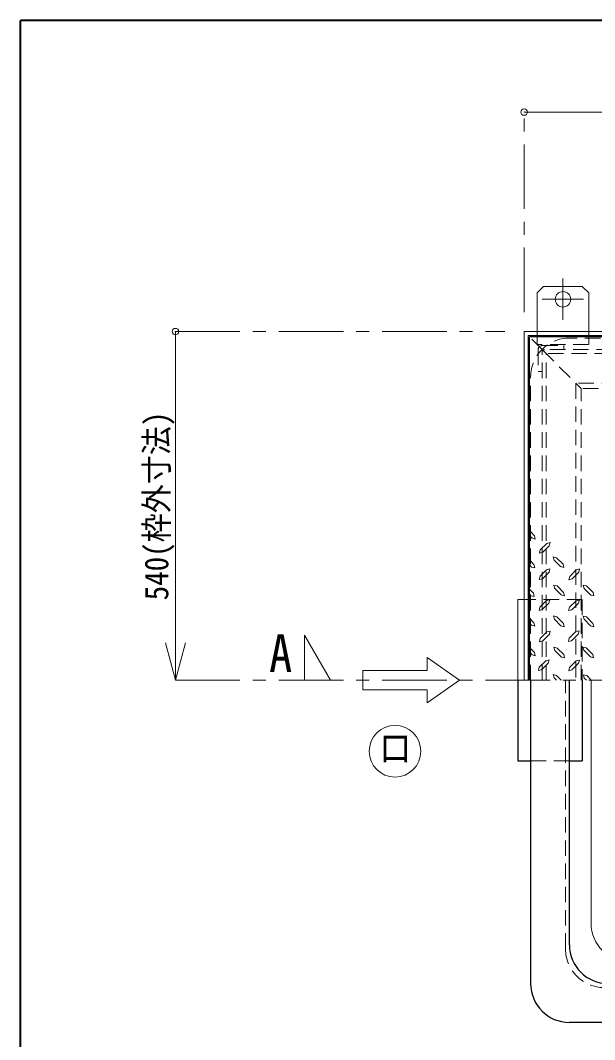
# Model space of a CAD drawing. Units: millimetres at full size, sheet at 1:10; details may follow other scales. Extents: x -2106 to 1944, y -1394 to 1416.
# Drawn here: x -2106 to -1661, y 627 to 1416 of the extents above; entities that cross this region are included whole.
import ezdxf
from ezdxf.enums import TextEntityAlignment as Align

# ---------------------------------------------------------------- set-up
doc = ezdxf.new("R2010")
doc.units = ezdxf.units.MM
doc.header["$LTSCALE"] = 10
doc.header["$PDMODE"] = 32
doc.header["$PDSIZE"] = 5
doc.linetypes.add('CHAIN1', pattern=[8, 5, -1, 1, -1])
doc.linetypes.add('DASHED1', pattern=[1.8, 1.2, -0.6])
doc.layers.add('0-0_ﾚｲﾔ1', color=4, linetype='Continuous', lineweight=9)
doc.styles.add('ＭＳ ゴシック', font='')
doc.styles.get('ＭＳ ゴシック').set_extended_font_data('MS Gothic')

msp = doc.modelspace()

# ---------------------------------------------------------------- linework, layer by layer
at = {"layer": '0-0_ﾚｲﾔ1', "color": 1, "lineweight": 40}
for p in [(-2105.72, -1393.73), (1944.28, 1416.27)]:
    msp.add_line(p, (-2105.72, 1416.27), dxfattribs=at)
at = {"layer": '0-0_ﾚｲﾔ1', "linetype": 'CHAIN1'}
for p, q in [((-1715.72, 1190.27), (-1715.72, 1345.27)), ((-1685.72, 1216.27), (-1685.72, 1184.27)), ((-1701.72, 1200.27), (-1669.72, 1200.27)), ((-1985.72, 1175.27), (-1730.72, 1175.27)), ((-1985.72, 905.27), (-430.72, 905.27))]:
    msp.add_line(p, q, dxfattribs=at)
at = {"layer": '0-0_ﾚｲﾔ1'}
for p, q in [((-775.72, 1345.27), (-1715.72, 1345.27)), ((-1700.72, 1210.27), (-1705.72, 1205.27)), ((-1700.72, 1210.27), (-1670.72, 1210.27)), ((-1665.72, 1205.27), (-1670.72, 1210.27)), ((-1705.72, 1205.27), (-1705.72, 1175.27)), ((-1665.72, 1205.27), (-1665.72, 1175.27)), ((-1985.72, 905.27), (-1985.72, 1175.27)), ((-1707.82, 1017.13), (-1711.72, 1021.18)), ((-1709.67, 1015.2), (-1711.72, 1017.25)), ((-1709.67, 1015.2), (-1707.1, 1014.56)), ((-1707.82, 1017.13), (-1707.1, 1014.56)), ((-1698.26, 1011.26), (-1703.24, 1006.2)), ((-1698.26, 1011.26), (-1695.69, 1011.99)), ((-1696.33, 1009.42), (-1695.69, 1011.99)), ((-1696.33, 1009.42), (-1701.39, 1004.35)), ((-1708.22, 994.87), (-1711.72, 998.51)), ((-1710.07, 992.94), (-1711.72, 994.59)), ((-1708.22, 994.87), (-1707.5, 992.3)), ((-1693.28, 1000.9), (-1690.71, 1000.17)), ((-1692.56, 998.33), (-1693.28, 1000.9)), ((-1687.49, 993.26), (-1692.56, 998.33)), ((-1685.64, 995.19), (-1690.71, 1000.17)), ((-1685.64, 995.19), (-1684.92, 992.62)), ((-1710.07, 992.94), (-1707.5, 992.3)), ((-1698.34, 990.85), (-1703.4, 985.79)), ((-1698.34, 990.85), (-1695.77, 991.5)), ((-1696.41, 989), (-1695.77, 991.5)), ((-1687.49, 993.26), (-1684.92, 992.62)), ((-1675.44, 990.77), (-1680.5, 985.71)), ((-1675.44, 990.77), (-1672.87, 991.42)), ((-1673.51, 988.92), (-1672.87, 991.42)), ((-1692.88, 978.96), (-1690.31, 978.32)), ((-1692.15, 976.47), (-1692.88, 978.96)), ((-1669.97, 978.88), (-1667.4, 978.24)), ((-1669.25, 976.39), (-1669.97, 978.88)), ((-1708.55, 972.61), (-1711.72, 975.79)), ((-1710.47, 970.68), (-1711.72, 971.93)), ((-1708.55, 972.61), (-1707.9, 970.04)), ((-1687.09, 971.33), (-1692.15, 976.47)), ((-1685.24, 973.25), (-1690.31, 978.32)), ((-1687.09, 971.33), (-1684.6, 970.68)), ((-1685.24, 973.25), (-1684.6, 970.68)), ((-1664.19, 971.25), (-1669.25, 976.39)), ((-1662.34, 973.17), (-1667.4, 978.24)), ((-1664.19, 971.25), (-1661.7, 970.6)), ((-1662.34, 973.17), (-1661.7, 970.6)), ((-1720.72, 967.77), (-1720.72, 905.27)), ((-1720.72, 967.77), (-1715.72, 967.77)), ((-1710.47, 970.68), (-1707.9, 970.04)), ((-1698.5, 966.91), (-1703.56, 961.84)), ((-1698.5, 966.91), (-1695.93, 967.55)), ((-1696.57, 965.06), (-1695.93, 967.55)), ((-1675.6, 966.83), (-1680.66, 961.76)), ((-1675.6, 966.83), (-1673.03, 967.47)), ((-1673.67, 964.98), (-1673.03, 967.47)), ((-1708.31, 949.79), (-1711.72, 953.21)), ((-1710.15, 947.86), (-1711.72, 949.43)), ((-1710.15, 947.86), (-1707.58, 947.22)), ((-1708.31, 949.79), (-1707.58, 947.22)), ((-1693.04, 955.01), (-1690.47, 954.37)), ((-1692.31, 952.52), (-1693.04, 955.01)), ((-1687.25, 947.38), (-1692.31, 952.52)), ((-1685.4, 949.31), (-1690.47, 954.37)), ((-1687.25, 947.38), (-1684.76, 946.74)), ((-1685.4, 949.31), (-1684.76, 946.74)), ((-1670.14, 954.93), (-1667.56, 954.29)), ((-1669.41, 952.44), (-1670.14, 954.93)), ((-1664.35, 947.3), (-1669.41, 952.44)), ((-1662.5, 949.23), (-1667.56, 954.29)), ((-1664.35, 947.3), (-1661.86, 946.66)), ((-1662.5, 949.23), (-1661.86, 946.66)), ((-1698.18, 942.72), (-1703.24, 937.66)), ((-1698.18, 942.72), (-1695.61, 943.36)), ((-1696.25, 940.87), (-1695.61, 943.36)), ((-1675.76, 942.88), (-1680.82, 937.82)), ((-1675.76, 942.88), (-1673.19, 943.52)), ((-1673.83, 941.03), (-1673.19, 943.52)), ((-1985.72, 905.27), (-1993.48, 934.25)), ((-1985.72, 905.27), (-1977.96, 934.25)), ((-1707.82, 926.81), (-1711.72, 930.71)), ((-1709.67, 924.88), (-1711.72, 927.22)), ((-1709.67, 924.88), (-1707.1, 924.24)), ((-1707.82, 926.81), (-1707.1, 924.24)), ((-1692.72, 930.83), (-1690.14, 930.18)), ((-1691.99, 928.34), (-1692.72, 930.83)), ((-1686.93, 923.19), (-1691.99, 928.34)), ((-1685.08, 925.12), (-1690.14, 930.18)), ((-1685.08, 925.12), (-1684.44, 922.55)), ((-1670.3, 930.99), (-1667.72, 930.34)), ((-1669.57, 928.5), (-1670.3, 930.99)), ((-1664.51, 923.35), (-1669.57, 928.5)), ((-1662.66, 925.28), (-1667.72, 930.34)), ((-1662.66, 925.28), (-1662.02, 922.71)), ((-1698.98, 920.38), (-1704.05, 915.32)), ((-1698.98, 920.38), (-1696.41, 921.02)), ((-1697.06, 918.53), (-1696.41, 921.02)), ((-1686.93, 923.19), (-1684.44, 922.55)), ((-1675.52, 920.22), (-1680.58, 915.16)), ((-1675.52, 920.22), (-1672.95, 920.86)), ((-1673.59, 918.37), (-1672.95, 920.86)), ((-1664.51, 923.35), (-1662.02, 922.71)), ((-1693.28, 909.61), (-1690.71, 908.89)), ((-1692.56, 907.04), (-1693.28, 909.61)), ((-1687.09, 905.27), (-1690.71, 908.89)), ((-1669.81, 909.45), (-1667.24, 908.81)), ((-1669.17, 906.96), (-1669.81, 909.45)), ((-1663.84, 905.27), (-1667.24, 908.81)), ((-1690.79, 905.27), (-1692.56, 907.04)), ((-1667.48, 905.27), (-1669.17, 906.96)), ((-1663.93, 717.06), (-1663.93, 905.27))]:
    msp.add_line(p, q, dxfattribs=at)
at = {"layer": '0-0_ﾚｲﾔ1', "color": 7, "lineweight": 18}
for p, q in [((-775.72, 1175.27), (-1715.72, 1175.27)), ((-1715.72, 1175.27), (-1715.72, 905.27)), ((-778.72, 1172.27), (-1712.72, 1172.27)), ((-1712.72, 1172.27), (-1712.72, 905.27)), ((-1765.72, 905.27), (-1790.72, 922.77)), ((-1840.72, 897.77), (-1840.72, 912.77)), ((-1765.72, 905.27), (-1790.72, 887.77)), ((-1840.72, 897.77), (-1790.72, 897.77)), ((-1790.72, 887.77), (-1790.72, 897.77))]:
    msp.add_line(p, q, dxfattribs=at)
at = {"layer": '0-0_ﾚｲﾔ1', "linetype": 'DASHED1'}
for p, q in [((-1701.25, 1160.8), (-1711.72, 1171.27)), ((-1705.72, 1175.27), (-1705.72, 1165.27)), ((-810.72, 1170.27), (-1680.72, 1170.27)), ((-1665.72, 1175.27), (-1665.72, 1165.27)), ((-1665.72, 1165.27), (-1705.72, 1165.27)), ((-1704.92, 1161.27), (-1704.92, 1144.47)), ((-1701.72, 1164.47), (-1684.92, 1164.47)), ((-1684.92, 1164.47), (-1684.92, 1161.27)), ((-1271.22, 1158.27), (-1698.72, 1158.27)), ((-1698.72, 905.27), (-1698.72, 1158.27)), ((-1710.72, 905.27), (-1710.72, 1140.27)), ((-1701.72, 1144.47), (-1704.92, 1144.47)), ((-815.72, 1135.27), (-1675.72, 1135.27)), ((-1675.72, 1135.27), (-1675.72, 905.27)), ((-1670.72, 967.77), (-1715.72, 967.77)), ((-1670.72, 967.77), (-1670.72, 905.27))]:
    msp.add_line(p, q, dxfattribs=at)
at = {"layer": '0-0_ﾚｲﾔ1', "color": 5, "lineweight": 25}
for p, q in [((-779.72, 1171.27), (-1711.72, 1171.27)), ((-1711.72, 905.27), (-1711.72, 1171.27)), ((-1720.72, 905.27), (-1720.72, 842.77)), ((-1710.72, 905.27), (-1710.72, 670.27)), ((-1680.72, 700.27), (-1680.72, 905.27)), ((-1670.72, 905.27), (-1670.72, 842.77)), ((-1720.72, 842.77), (-1710.72, 842.77)), ((-1680.72, 842.77), (-1670.72, 842.77)), ((-810.72, 640.27), (-1680.72, 640.27))]:
    msp.add_line(p, q, dxfattribs=at)
at = {"layer": '0-0_ﾚｲﾔ1', "color": 7, "linetype": 'DASHED1', "lineweight": 18}
for p, q in [((-1701.25, 1160.8), (-1671.72, 1131.27)), ((-1269.82, 1161.27), (-1700.12, 1161.27)), ((-1701.72, 905.27), (-1701.72, 1159.67)), ((-1298.22, 1131.27), (-1671.72, 1131.27)), ((-1671.72, 905.27), (-1671.72, 1131.27)), ((-1683.72, 697.27), (-1683.72, 905.27)), ((-1710.72, 842.77), (-1680.72, 842.77))]:
    msp.add_line(p, q, dxfattribs=at)
at = {"layer": '0-0_ﾚｲﾔ1'}
for points in [[(-1701.39, 1004.35), (-1703.97, 1003.63), (-1703.24, 1006.2)], [(-1696.41, 989), (-1701.56, 983.86), (-1704.05, 983.22), (-1703.4, 985.79)], [(-1673.51, 988.92), (-1678.65, 983.78), (-1681.14, 983.14), (-1680.5, 985.71)], [(-1696.57, 965.06), (-1701.72, 959.92), (-1704.21, 959.27), (-1703.56, 961.84)], [(-1673.67, 964.98), (-1678.81, 959.84), (-1681.31, 959.19), (-1680.66, 961.76)], [(-1696.25, 940.87), (-1701.39, 935.73), (-1703.89, 935.09), (-1703.24, 937.66)], [(-1673.83, 941.03), (-1678.97, 935.89), (-1681.47, 935.25), (-1680.82, 937.82)], [(-1697.06, 918.53), (-1702.2, 913.39), (-1704.69, 912.75), (-1704.05, 915.32)], [(-1673.59, 918.37), (-1678.73, 913.23), (-1681.22, 912.59), (-1680.58, 915.16)]]:
    msp.add_lwpolyline(points, dxfattribs=at)
at = {"layer": '0-0_ﾚｲﾔ1', "linetype": 'CHAIN1'}
msp.add_lwpolyline([(-1865.72, 905.27), (-1885.72, 940.27), (-1885.72, 905.27)], dxfattribs=at)
at = {"layer": '0-0_ﾚｲﾔ1', "color": 7, "lineweight": 18}
msp.add_lwpolyline([(-1840.72, 912.77), (-1790.72, 912.77), (-1790.72, 922.77)], dxfattribs=at)
at = {"layer": '0-0_ﾚｲﾔ1'}
msp.add_circle((-1685.72, 1200.27), 6, dxfattribs=at)
at = {"layer": '0-0_ﾚｲﾔ1', "color": 7, "lineweight": 18}
msp.add_circle((-1815.72, 850.27), 20, dxfattribs=at)
at = {"layer": '0-0_ﾚｲﾔ1', "linetype": 'DASHED1'}
for centre, radius in [((-1680.72, 1140.27), 30), ((-1701.72, 1161.27), 3.2)]:
    msp.add_arc(centre, radius, 90, 180, dxfattribs=at)
at = {"layer": '0-0_ﾚｲﾔ1', "color": 7, "linetype": 'DASHED1', "lineweight": 18}
for centre, radius, start, end in [((-1700.12, 1159.67), 1.6, 90, 180), ((-1653.72, 697.27), 30, 180, 270)]:
    msp.add_arc(centre, radius, start, end, dxfattribs=at)
at = {"layer": '0-0_ﾚｲﾔ1'}
msp.add_arc((-1633.93, 717.06), 30, 180, 270, dxfattribs=at)
at = {"layer": '0-0_ﾚｲﾔ1', "color": 5, "lineweight": 25}
for centre in [(-1650.72, 700.27), (-1680.72, 670.27)]:
    msp.add_arc(centre, 30, 180, 270, dxfattribs=at)
at = {"layer": '0-0_ﾚｲﾔ1', "color": 1}
for p in [(-1715.72, 1345.27), (-1985.72, 1175.27)]:
    msp.add_point(p, dxfattribs=at)

# ---------------------------------------------------------------- texts
at = {"layer": '0-0_ﾚｲﾔ1', "color": 7, "style": 'ＭＳ ゴシック', "width": 0.9}
msp.add_text('540(枠外寸法)', height=18.33, rotation=90, dxfattribs=at).set_placement((-1985.72, 967.15), align=Align.BOTTOM_LEFT)
at = {"layer": '0-0_ﾚｲﾔ1', "color": 7, "style": 'ＭＳ ゴシック'}
for s, height, width, p in [('A', 29.33, 0.9, (-1913.22, 902.77)), ('ロ', 21.99, 0.85, (-1828.22, 835.27))]:
    msp.add_text(s, height=height, dxfattribs=dict(at, width=width)).set_placement(p, align=Align.BOTTOM_LEFT)

doc.saveas('drawing.dxf')
